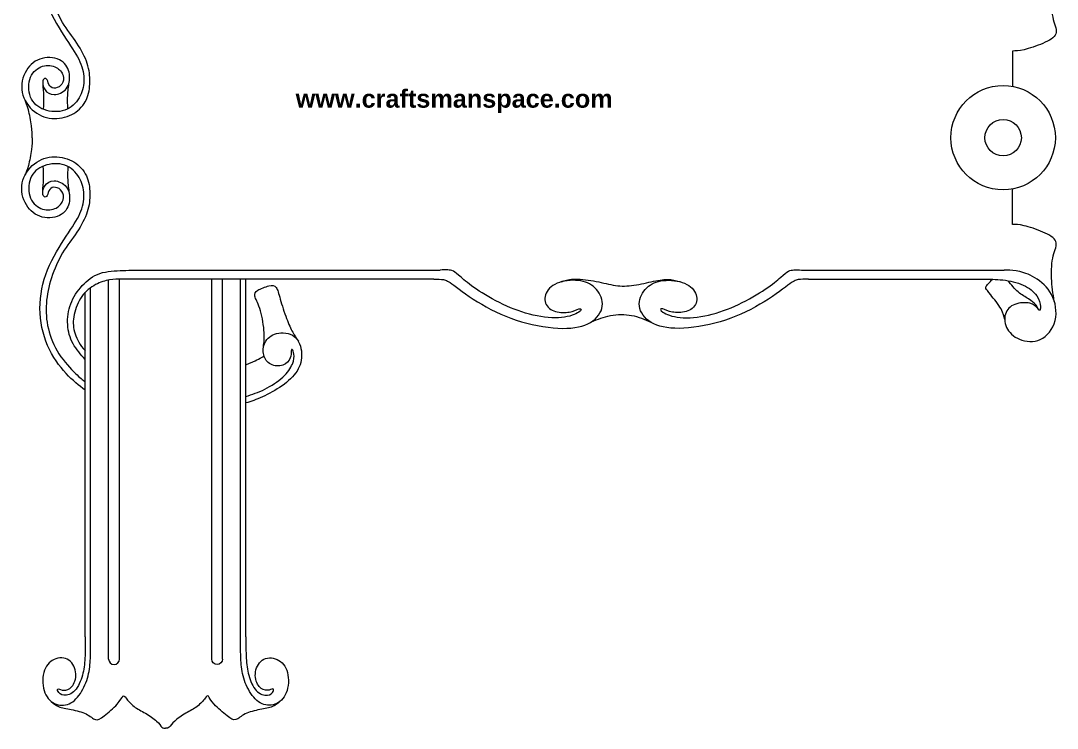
# Model space of a CAD drawing. Header units: millimetres. Extents: x 127 to 302, y -114 to 138.
# Drawn here: x 127.2 to 299.3, y -113.9 to 3.8 of the extents above; entities that cross this region are included whole.
import ezdxf

# ---------------------------------------------------------------- set-up
doc = ezdxf.new("R2010")
doc.units = ezdxf.units.MM
doc.header["$MEASUREMENT"] = 0
doc.layers.add('Layer 1', color=7, linetype='Continuous')

msp = doc.modelspace()

# ---------------------------------------------------------------- linework, layer by layer
at = {"layer": 'Layer 1', "lineweight": 20}
for major_axis in [(0, 8.6713), (0, 3.0262)]:
    msp.add_ellipse((290.3361, -15.6917), major_axis=major_axis, ratio=1, dxfattribs=at)
for points, knots in [([(137.9132, 26.2822), (136.8633, 25.4868), (135.8134, 24.6915), (134.7114, 23.4984), (134.7114, 23.4984), (133.6093, 22.3054), (132.4551, 20.7147), (131.6501, 18.8476), (131.6501, 18.8476), (130.845, 16.9804), (130.3891, 14.8367), (130.3794, 12.6786), (130.3794, 12.6786), (130.3697, 10.5205), (130.8062, 8.3477), (131.6501, 6.2721), (131.6501, 6.2721), (132.4939, 4.1965), (133.7451, 2.2177), (134.7539, 0.6756), (134.7539, 0.6756), (135.7626, -0.8666), (136.5289, -1.9725), (137.015, -3.0684), (137.015, -3.0684), (137.5011, -4.1644), (137.7072, -5.2509), (137.683, -6.2595), (137.683, -6.2595), (137.6587, -7.2682), (137.4041, -8.1995), (136.8743, -9.0724), (136.8743, -9.0724), (136.3446, -9.9453), (135.5395, -10.7602), (134.492, -11.1287), (134.492, -11.1287), (133.4445, -11.4974), (132.1544, -11.4196), (131.1021, -11.0317), (131.1021, -11.0317), (130.0497, -10.6437), (129.2349, -9.9454), (128.8323, -8.9318), (128.8323, -8.9318), (128.4298, -7.9183), (128.4395, -6.5893), (128.8372, -5.6243), (128.8372, -5.6243), (129.2349, -4.6592), (130.0205, -4.0577), (130.8256, -3.8152), (130.8256, -3.8152), (131.6306, -3.5727), (132.4552, -3.6892), (133.0613, -4.0044), (133.0613, -4.0044), (133.6675, -4.3196), (134.0556, -4.8337), (134.2108, -5.3526), (134.2108, -5.3526), (134.366, -5.8715), (134.2882, -6.3954), (134.0361, -6.7736), (134.0361, -6.7736), (133.784, -7.1518), (133.3571, -7.3848), (132.9644, -7.4381), (132.9644, -7.4381), (132.5716, -7.4915), (132.2126, -7.3652), (131.9944, -7.0791), (131.9944, -7.0791), (131.7762, -6.793), (131.6985, -6.3468), (131.5773, -6.0946), (131.5773, -6.0946), (131.4561, -5.8424), (131.2911, -5.7843), (131.1409, -5.8618), (131.1409, -5.8618), (130.9905, -5.9394), (130.8546, -6.1529), (130.8353, -6.502), (130.8353, -6.502), (130.8159, -6.8512), (130.9129, -7.3363), (131.2233, -7.7533), (131.2233, -7.7533), (131.5336, -8.1703), (132.0575, -8.5195), (132.7364, -8.5195), (132.7364, -8.5195), (133.4153, -8.5195), (134.2496, -8.1703), (134.7442, -7.5448), (134.7442, -7.5448), (135.2389, -6.9191), (135.394, -6.0171), (135.2728, -5.1442), (135.2728, -5.1442), (135.1515, -4.2712), (134.7539, -3.4273), (133.9295, -2.9181), (133.9295, -2.9181), (133.105, -2.409), (131.8538, -2.2342), (130.7627, -2.5057), (130.7627, -2.5057), (129.6715, -2.7774), (128.7402, -3.4953), (128.1195, -4.5282), (128.1195, -4.5282), (127.4988, -5.5612), (127.1883, -6.9095), (127.4356, -8.1655), (127.4356, -8.1655), (127.683, -9.4216), (128.488, -10.5856), (129.4676, -11.3518), (129.4676, -11.3518), (130.4473, -12.118), (131.6016, -12.4866), (132.7606, -12.5108), (132.7606, -12.5108), (133.9197, -12.5351), (135.0837, -12.215), (136.0196, -11.6524), (136.0196, -11.6524), (136.9556, -11.0899), (137.6638, -10.2848), (138.0875, -9.3682), (138.0875, -9.3682), (138.5114, -8.4517), (138.6509, -7.4234), (138.6703, -6.4244), (138.6703, -6.4244), (138.6897, -5.4254), (138.5889, -4.4554), (138.233, -3.374), (138.233, -3.374), (137.8771, -2.2925), (137.266, -1.0995), (136.5192, 0.0256), (136.5192, 0.0256), (135.7724, 1.1508), (134.8896, 2.2081), (134.138, 3.4593), (134.138, 3.4593), (133.3863, 4.7105), (132.7655, 6.1558), (132.3048, 7.5863), (132.3048, 7.5863), (131.8441, 9.017), (131.5434, 10.4333), (131.4416, 11.8397), (131.4416, 11.8397), (131.3396, 13.2461), (131.4367, 14.6428), (131.7761, 16.0589), (131.7761, 16.0589), (132.1156, 17.475), (132.6976, 18.9106), (133.5415, 20.2248), (133.5415, 20.2248), (134.3853, 21.5391), (135.491, 22.7321), (136.2633, 23.4886), (136.2633, 23.4886), (137.0356, 24.2452), (137.4744, 24.5654), (137.9132, 24.8855)], [0, 0, 0, 0, 0.02272727, 0.02272727, 0.02272727, 0.02272727, 0.04545455, 0.04545455, 0.04545455, 0.04545455, 0.06818182, 0.06818182, 0.06818182, 0.06818182, 0.09090909, 0.09090909, 0.09090909, 0.09090909, 0.11363636, 0.11363636, 0.11363636, 0.11363636, 0.13636364, 0.13636364, 0.13636364, 0.13636364, 0.15909091, 0.15909091, 0.15909091, 0.15909091, 0.18181818, 0.18181818, 0.18181818, 0.18181818, 0.20454545, 0.20454545, 0.20454545, 0.20454545, 0.22727273, 0.22727273, 0.22727273, 0.22727273, 0.25, 0.25, 0.25, 0.25, 0.27272727, 0.27272727, 0.27272727, 0.27272727, 0.29545455, 0.29545455, 0.29545455, 0.29545455, 0.31818182, 0.31818182, 0.31818182, 0.31818182, 0.34090909, 0.34090909, 0.34090909, 0.34090909, 0.36363636, 0.36363636, 0.36363636, 0.36363636, 0.38636364, 0.38636364, 0.38636364, 0.38636364, 0.40909091, 0.40909091, 0.40909091, 0.40909091, 0.43181818, 0.43181818, 0.43181818, 0.43181818, 0.45454545, 0.45454545, 0.45454545, 0.45454545, 0.47727273, 0.47727273, 0.47727273, 0.47727273, 0.5, 0.5, 0.5, 0.5, 0.52272727, 0.52272727, 0.52272727, 0.52272727, 0.54545455, 0.54545455, 0.54545455, 0.54545455, 0.56818182, 0.56818182, 0.56818182, 0.56818182, 0.59090909, 0.59090909, 0.59090909, 0.59090909, 0.61363636, 0.61363636, 0.61363636, 0.61363636, 0.63636364, 0.63636364, 0.63636364, 0.63636364, 0.65909091, 0.65909091, 0.65909091, 0.65909091, 0.68181818, 0.68181818, 0.68181818, 0.68181818, 0.70454545, 0.70454545, 0.70454545, 0.70454545, 0.72727273, 0.72727273, 0.72727273, 0.72727273, 0.75, 0.75, 0.75, 0.75, 0.77272727, 0.77272727, 0.77272727, 0.77272727, 0.79545455, 0.79545455, 0.79545455, 0.79545455, 0.81818182, 0.81818182, 0.81818182, 0.81818182, 0.84090909, 0.84090909, 0.84090909, 0.84090909, 0.86363636, 0.86363636, 0.86363636, 0.86363636, 0.88636364, 0.88636364, 0.88636364, 0.88636364, 0.90909091, 0.90909091, 0.90909091, 0.90909091, 0.93181818, 0.93181818, 0.93181818, 0.93181818, 0.95454545, 0.95454545, 0.95454545, 0.95454545, 1, 1, 1, 1]), ([(298.8352, 11.5124), (298.6307, 10.2427), (298.4261, 8.9731), (298.3724, 7.6593), (298.3724, 7.6593), (298.3186, 6.3455), (298.4156, 4.9875), (298.6678, 3.9449), (298.6678, 3.9449), (298.92, 2.9022), (299.3274, 2.1746), (299.0947, 1.5587), (299.0947, 1.5587), (298.8619, 0.9428), (297.9888, 0.4385), (296.9414, -0.0125), (296.9414, -0.0125), (295.8938, -0.4636), (294.6716, -0.8612), (293.8036, -1.0649), (293.8036, -1.0649), (292.9355, -1.2686), (292.4214, -1.2784), (291.9074, -1.2881)], [0, 0, 0, 0, 0.14285714, 0.14285714, 0.14285714, 0.14285714, 0.28571429, 0.28571429, 0.28571429, 0.28571429, 0.42857143, 0.42857143, 0.42857143, 0.42857143, 0.57142857, 0.57142857, 0.57142857, 0.57142857, 0.71428571, 0.71428571, 0.71428571, 0.71428571, 1, 1, 1, 1]), ([(130.8386, -6.7282), (130.9005, -7.4125), (130.9626, -8.0968), (130.9788, -8.8032), (130.9788, -8.8032), (130.9949, -9.5096), (130.9654, -10.2384), (130.9358, -10.967)], [0, 0, 0, 0, 0.33333333, 0.33333333, 0.33333333, 0.33333333, 1, 1, 1, 1]), ([(135.0085, -10.9022), (134.9802, -10.0643), (134.9519, -9.2261), (134.9977, -8.4379), (134.9977, -8.4379), (135.0435, -7.6497), (135.1634, -6.911), (135.2833, -6.1725)], [0, 0, 0, 0, 0.33333333, 0.33333333, 0.33333333, 0.33333333, 1, 1, 1, 1]), ([(129.1045, -15.6917), (129.1045, -15.1242), (129.1045, -14.5567), (128.993, -13.725), (128.993, -13.725), (128.8815, -12.8932), (128.6584, -11.7971), (128.4588, -11.0458), (128.4588, -11.0458), (128.2591, -10.2946), (128.0828, -9.888), (127.9067, -9.4815)], [0, 0, 0, 0, 0.25, 0.25, 0.25, 0.25, 0.5, 0.5, 0.5, 0.5, 1, 1, 1, 1]), ([(129.1045, -15.6915), (129.1045, -16.259), (129.1045, -16.8264), (128.993, -17.6582), (128.993, -17.6582), (128.8815, -18.49), (128.6584, -19.5861), (128.4588, -20.3374), (128.4588, -20.3374), (128.2591, -21.0886), (128.0828, -21.4952), (127.9067, -21.9017)], [0, 0, 0, 0, 0.25, 0.25, 0.25, 0.25, 0.5, 0.5, 0.5, 0.5, 1, 1, 1, 1]), ([(137.9132, -57.6654), (136.8633, -56.87), (135.8134, -56.0747), (134.7114, -54.8816), (134.7114, -54.8816), (133.6093, -53.6886), (132.4551, -52.0979), (131.6501, -50.2308), (131.6501, -50.2308), (130.845, -48.3636), (130.3891, -46.2199), (130.3794, -44.0618), (130.3794, -44.0618), (130.3697, -41.9037), (130.8062, -39.7309), (131.6501, -37.6553), (131.6501, -37.6553), (132.4939, -35.5797), (133.7451, -33.6009), (134.7539, -32.0588), (134.7539, -32.0588), (135.7626, -30.5166), (136.5289, -29.4107), (137.015, -28.3148), (137.015, -28.3148), (137.5011, -27.2188), (137.7072, -26.1323), (137.683, -25.1237), (137.683, -25.1237), (137.6587, -24.115), (137.4041, -23.1837), (136.8743, -22.3108), (136.8743, -22.3108), (136.3446, -21.4379), (135.5395, -20.623), (134.492, -20.2544), (134.492, -20.2544), (133.4445, -19.8858), (132.1544, -19.9636), (131.1021, -20.3514), (131.1021, -20.3514), (130.0497, -20.7394), (129.2349, -21.4378), (128.8323, -22.4514), (128.8323, -22.4514), (128.4298, -23.4649), (128.4395, -24.7939), (128.8372, -25.7589), (128.8372, -25.7589), (129.2349, -26.724), (130.0205, -27.3254), (130.8256, -27.5679), (130.8256, -27.5679), (131.6306, -27.8104), (132.4552, -27.694), (133.0613, -27.3788), (133.0613, -27.3788), (133.6675, -27.0636), (134.0556, -26.5494), (134.2108, -26.0306), (134.2108, -26.0306), (134.366, -25.5117), (134.2882, -24.9878), (134.0361, -24.6096), (134.0361, -24.6096), (133.784, -24.2313), (133.3571, -23.9984), (132.9644, -23.9451), (132.9644, -23.9451), (132.5716, -23.8917), (132.2126, -24.018), (131.9944, -24.304), (131.9944, -24.304), (131.7762, -24.5902), (131.6985, -25.0364), (131.5773, -25.2886), (131.5773, -25.2886), (131.4561, -25.5407), (131.2911, -25.5989), (131.1409, -25.5214), (131.1409, -25.5214), (130.9905, -25.4437), (130.8546, -25.2303), (130.8353, -24.8812), (130.8353, -24.8812), (130.8159, -24.532), (130.9129, -24.0469), (131.2233, -23.6299), (131.2233, -23.6299), (131.5336, -23.2128), (132.0575, -22.8637), (132.7364, -22.8637), (132.7364, -22.8637), (133.4153, -22.8637), (134.2496, -23.2128), (134.7442, -23.8384), (134.7442, -23.8384), (135.2389, -24.4641), (135.394, -25.3661), (135.2728, -26.239), (135.2728, -26.239), (135.1515, -27.112), (134.7539, -27.9558), (133.9295, -28.465), (133.9295, -28.465), (133.105, -28.9742), (131.8538, -29.149), (130.7627, -28.8774), (130.7627, -28.8774), (129.6715, -28.6058), (128.7402, -27.8879), (128.1195, -26.855), (128.1195, -26.855), (127.4988, -25.8219), (127.1883, -24.4737), (127.4356, -23.2177), (127.4356, -23.2177), (127.683, -21.9616), (128.488, -20.7976), (129.4676, -20.0314), (129.4676, -20.0314), (130.4473, -19.2652), (131.6016, -18.8966), (132.7606, -18.8724), (132.7606, -18.8724), (133.9197, -18.8481), (135.0837, -19.1682), (136.0196, -19.7307), (136.0196, -19.7307), (136.9556, -20.2933), (137.6638, -21.0984), (138.0875, -22.015), (138.0875, -22.015), (138.5114, -22.9315), (138.6509, -23.9598), (138.6703, -24.9587), (138.6703, -24.9587), (138.6897, -25.9578), (138.5889, -26.9278), (138.233, -28.0092), (138.233, -28.0092), (137.8771, -29.0907), (137.266, -30.2837), (136.5192, -31.4088), (136.5192, -31.4088), (135.7724, -32.534), (134.8896, -33.5913), (134.138, -34.8425), (134.138, -34.8425), (133.3863, -36.0937), (132.7655, -37.5389), (132.3048, -38.9695), (132.3048, -38.9695), (131.8441, -40.4002), (131.5434, -41.8165), (131.4416, -43.2229), (131.4416, -43.2229), (131.3396, -44.6293), (131.4367, -46.026), (131.7761, -47.4421), (131.7761, -47.4421), (132.1156, -48.8582), (132.6976, -50.2938), (133.5415, -51.608), (133.5415, -51.608), (134.3853, -52.9223), (135.491, -54.1153), (136.2633, -54.8718), (136.2633, -54.8718), (137.0356, -55.6284), (137.4744, -55.9486), (137.9132, -56.2687)], [0, 0, 0, 0, 0.02272727, 0.02272727, 0.02272727, 0.02272727, 0.04545455, 0.04545455, 0.04545455, 0.04545455, 0.06818182, 0.06818182, 0.06818182, 0.06818182, 0.09090909, 0.09090909, 0.09090909, 0.09090909, 0.11363636, 0.11363636, 0.11363636, 0.11363636, 0.13636364, 0.13636364, 0.13636364, 0.13636364, 0.15909091, 0.15909091, 0.15909091, 0.15909091, 0.18181818, 0.18181818, 0.18181818, 0.18181818, 0.20454545, 0.20454545, 0.20454545, 0.20454545, 0.22727273, 0.22727273, 0.22727273, 0.22727273, 0.25, 0.25, 0.25, 0.25, 0.27272727, 0.27272727, 0.27272727, 0.27272727, 0.29545455, 0.29545455, 0.29545455, 0.29545455, 0.31818182, 0.31818182, 0.31818182, 0.31818182, 0.34090909, 0.34090909, 0.34090909, 0.34090909, 0.36363636, 0.36363636, 0.36363636, 0.36363636, 0.38636364, 0.38636364, 0.38636364, 0.38636364, 0.40909091, 0.40909091, 0.40909091, 0.40909091, 0.43181818, 0.43181818, 0.43181818, 0.43181818, 0.45454545, 0.45454545, 0.45454545, 0.45454545, 0.47727273, 0.47727273, 0.47727273, 0.47727273, 0.5, 0.5, 0.5, 0.5, 0.52272727, 0.52272727, 0.52272727, 0.52272727, 0.54545455, 0.54545455, 0.54545455, 0.54545455, 0.56818182, 0.56818182, 0.56818182, 0.56818182, 0.59090909, 0.59090909, 0.59090909, 0.59090909, 0.61363636, 0.61363636, 0.61363636, 0.61363636, 0.63636364, 0.63636364, 0.63636364, 0.63636364, 0.65909091, 0.65909091, 0.65909091, 0.65909091, 0.68181818, 0.68181818, 0.68181818, 0.68181818, 0.70454545, 0.70454545, 0.70454545, 0.70454545, 0.72727273, 0.72727273, 0.72727273, 0.72727273, 0.75, 0.75, 0.75, 0.75, 0.77272727, 0.77272727, 0.77272727, 0.77272727, 0.79545455, 0.79545455, 0.79545455, 0.79545455, 0.81818182, 0.81818182, 0.81818182, 0.81818182, 0.84090909, 0.84090909, 0.84090909, 0.84090909, 0.86363636, 0.86363636, 0.86363636, 0.86363636, 0.88636364, 0.88636364, 0.88636364, 0.88636364, 0.90909091, 0.90909091, 0.90909091, 0.90909091, 0.93181818, 0.93181818, 0.93181818, 0.93181818, 0.95454545, 0.95454545, 0.95454545, 0.95454545, 1, 1, 1, 1]), ([(130.8386, -24.655), (130.9005, -23.9707), (130.9626, -23.2864), (130.9788, -22.58), (130.9788, -22.58), (130.9949, -21.8735), (130.9654, -21.1448), (130.9358, -20.4162)], [0, 0, 0, 0, 0.33333333, 0.33333333, 0.33333333, 0.33333333, 1, 1, 1, 1]), ([(135.0085, -20.481), (134.9802, -21.3189), (134.9519, -22.1571), (134.9977, -22.9453), (134.9977, -22.9453), (135.0435, -23.7335), (135.1634, -24.4722), (135.2833, -25.2107)], [0, 0, 0, 0, 0.33333333, 0.33333333, 0.33333333, 0.33333333, 1, 1, 1, 1]), ([(298.8352, -42.8956), (298.6307, -41.6259), (298.4261, -40.3562), (298.3724, -39.0424), (298.3724, -39.0424), (298.3186, -37.7287), (298.4156, -36.3707), (298.6678, -35.3281), (298.6678, -35.3281), (298.92, -34.2854), (299.3274, -33.5578), (299.0947, -32.9419), (299.0947, -32.9419), (298.8619, -32.326), (297.9888, -31.8217), (296.9414, -31.3706), (296.9414, -31.3706), (295.8938, -30.9196), (294.6716, -30.5219), (293.8036, -30.3183), (293.8036, -30.3183), (292.9355, -30.1146), (292.4214, -30.1048), (291.9074, -30.0951)], [0, 0, 0, 0, 0.14285714, 0.14285714, 0.14285714, 0.14285714, 0.28571429, 0.28571429, 0.28571429, 0.28571429, 0.42857143, 0.42857143, 0.42857143, 0.42857143, 0.57142857, 0.57142857, 0.57142857, 0.57142857, 0.71428571, 0.71428571, 0.71428571, 0.71428571, 1, 1, 1, 1]), ([(137.9132, -52.5578), (137.1597, -51.7237), (136.4063, -50.8894), (135.8793, -49.9342), (135.8793, -49.9342), (135.3521, -48.9788), (135.0515, -47.902), (134.9836, -46.7624), (134.9836, -46.7624), (134.9156, -45.6227), (135.0806, -44.4199), (135.4999, -43.3069), (135.4999, -43.3069), (135.9194, -42.1938), (136.5936, -41.1705), (137.4057, -40.2878), (137.4057, -40.2878), (138.218, -39.4052), (139.1686, -38.6631), (140.3402, -38.2623), (140.3402, -38.2623), (141.5119, -37.8613), (142.9046, -37.8013), (144.1922, -37.7625), (144.1922, -37.7625), (145.4799, -37.7237), (146.6626, -37.7058), (147.845, -37.688)], [0, 0, 0, 0, 0.125, 0.125, 0.125, 0.125, 0.25, 0.25, 0.25, 0.25, 0.375, 0.375, 0.375, 0.375, 0.5, 0.5, 0.5, 0.5, 0.625, 0.625, 0.625, 0.625, 0.75, 0.75, 0.75, 0.75, 1, 1, 1, 1]), ([(195.7985, -39.2164), (196.3806, -39.2164), (196.9629, -39.2164), (197.4043, -39.289), (197.4043, -39.289), (197.8457, -39.3617), (198.1464, -39.507), (199.1308, -40.2246), (199.1308, -40.2246), (200.1153, -40.9423), (201.7838, -42.2323), (203.7527, -43.3914), (203.7527, -43.3914), (205.7217, -44.5504), (207.9915, -45.5787), (210.3532, -46.2818), (210.3532, -46.2818), (212.715, -46.985), (215.1691, -47.3634), (217.1622, -47.3828), (217.1622, -47.3828), (219.1554, -47.4022), (220.6881, -47.0627), (221.8083, -46.3934), (221.8083, -46.3934), (222.9285, -45.7241), (223.6367, -44.7251), (223.7675, -43.7067), (223.7675, -43.7067), (223.8985, -42.6882), (223.4523, -41.6503), (222.8025, -40.9035), (222.8025, -40.9035), (222.1526, -40.1566), (221.299, -39.7008), (220.1933, -39.5068), (220.1933, -39.5068), (219.0875, -39.3128), (217.7297, -39.3807), (216.6579, -39.7444), (216.6579, -39.7444), (215.5861, -40.1081), (214.8004, -40.7678), (214.4512, -41.5097), (214.4512, -41.5097), (214.1019, -42.2517), (214.1894, -43.0763), (214.6161, -43.663), (214.6161, -43.663), (215.0428, -44.2499), (215.8092, -44.5991), (216.59, -44.7203), (216.59, -44.7203), (217.3708, -44.8416), (218.1662, -44.7348), (218.7869, -44.5554), (218.7869, -44.5554), (219.4076, -44.3759), (219.8539, -44.1237), (220.0914, -44.1189), (220.0914, -44.1189), (220.329, -44.1141), (220.3582, -44.3566), (219.8635, -44.6911), (219.8635, -44.6911), (219.3689, -45.0258), (218.3504, -45.4526), (217.0023, -45.5883), (217.0023, -45.5883), (215.6541, -45.7241), (213.9759, -45.5689), (212.298, -45.1811), (212.298, -45.1811), (210.6201, -44.7931), (208.9419, -44.1722), (207.3028, -43.3963), (207.3028, -43.3963), (205.6636, -42.6203), (204.0631, -41.6892), (202.8702, -40.8841), (202.8702, -40.8841), (201.6771, -40.0791), (200.8913, -39.4), (200.3094, -38.9006), (200.3094, -38.9006), (199.7276, -38.4011), (199.3491, -38.0809), (199.0339, -37.9015), (199.0339, -37.9015), (198.7187, -37.7222), (198.4666, -37.6832), (198.1089, -37.6711), (198.1089, -37.6711), (197.7512, -37.6589), (197.2879, -37.6736), (196.8247, -37.688)], [0, 0, 0, 0, 0.04, 0.04, 0.04, 0.04, 0.08, 0.08, 0.08, 0.08, 0.12, 0.12, 0.12, 0.12, 0.16, 0.16, 0.16, 0.16, 0.2, 0.2, 0.2, 0.2, 0.24, 0.24, 0.24, 0.24, 0.28, 0.28, 0.28, 0.28, 0.32, 0.32, 0.32, 0.32, 0.36, 0.36, 0.36, 0.36, 0.4, 0.4, 0.4, 0.4, 0.44, 0.44, 0.44, 0.44, 0.48, 0.48, 0.48, 0.48, 0.52, 0.52, 0.52, 0.52, 0.56, 0.56, 0.56, 0.56, 0.6, 0.6, 0.6, 0.6, 0.64, 0.64, 0.64, 0.64, 0.68, 0.68, 0.68, 0.68, 0.72, 0.72, 0.72, 0.72, 0.76, 0.76, 0.76, 0.76, 0.8, 0.8, 0.8, 0.8, 0.84, 0.84, 0.84, 0.84, 0.88, 0.88, 0.88, 0.88, 0.92, 0.92, 0.92, 0.92, 1, 1, 1, 1]), ([(257.9892, -39.2164), (257.3786, -39.2164), (256.7678, -39.2164), (256.3122, -39.289), (256.3122, -39.289), (255.8565, -39.3617), (255.5559, -39.507), (254.5714, -40.2246), (254.5714, -40.2246), (253.5869, -40.9423), (251.9185, -42.2323), (249.9495, -43.3914), (249.9495, -43.3914), (247.9806, -44.5504), (245.7108, -45.5787), (243.349, -46.2818), (243.349, -46.2818), (240.9872, -46.985), (238.5332, -47.3634), (236.5401, -47.3828), (236.5401, -47.3828), (234.5469, -47.4022), (233.0142, -47.0627), (231.894, -46.3934), (231.894, -46.3934), (230.7738, -45.7241), (230.0656, -44.7251), (229.9347, -43.7067), (229.9347, -43.7067), (229.8038, -42.6882), (230.2499, -41.6503), (230.8998, -40.9035), (230.8998, -40.9035), (231.5496, -40.1566), (232.4033, -39.7008), (233.509, -39.5068), (233.509, -39.5068), (234.6147, -39.3128), (235.9726, -39.3807), (237.0443, -39.7444), (237.0443, -39.7444), (238.1162, -40.1081), (238.9019, -40.7678), (239.251, -41.5097), (239.251, -41.5097), (239.6003, -42.2517), (239.5129, -43.0763), (239.0862, -43.663), (239.0862, -43.663), (238.6595, -44.2499), (237.893, -44.5991), (237.1123, -44.7203), (237.1123, -44.7203), (236.3315, -44.8416), (235.5361, -44.7348), (234.9154, -44.5554), (234.9154, -44.5554), (234.2947, -44.3759), (233.8484, -44.1237), (233.6108, -44.1189), (233.6108, -44.1189), (233.3733, -44.1141), (233.344, -44.3566), (233.8387, -44.6911), (233.8387, -44.6911), (234.3334, -45.0258), (235.3519, -45.4526), (236.7, -45.5883), (236.7, -45.5883), (238.0482, -45.7241), (239.7264, -45.5689), (241.4043, -45.1811), (241.4043, -45.1811), (243.0822, -44.7931), (244.7604, -44.1722), (246.3995, -43.3963), (246.3995, -43.3963), (248.0387, -42.6203), (249.6392, -41.6892), (250.8321, -40.8841), (250.8321, -40.8841), (252.0251, -40.0791), (252.8109, -39.4), (253.3928, -38.9006), (253.3928, -38.9006), (253.9747, -38.4011), (254.3531, -38.0809), (254.6683, -37.9015), (254.6683, -37.9015), (254.9835, -37.7222), (255.2357, -37.6832), (255.5931, -37.6711), (255.5931, -37.6711), (255.9507, -37.6589), (256.4136, -37.6736), (256.8764, -37.688)], [0, 0, 0, 0, 0.04, 0.04, 0.04, 0.04, 0.08, 0.08, 0.08, 0.08, 0.12, 0.12, 0.12, 0.12, 0.16, 0.16, 0.16, 0.16, 0.2, 0.2, 0.2, 0.2, 0.24, 0.24, 0.24, 0.24, 0.28, 0.28, 0.28, 0.28, 0.32, 0.32, 0.32, 0.32, 0.36, 0.36, 0.36, 0.36, 0.4, 0.4, 0.4, 0.4, 0.44, 0.44, 0.44, 0.44, 0.48, 0.48, 0.48, 0.48, 0.52, 0.52, 0.52, 0.52, 0.56, 0.56, 0.56, 0.56, 0.6, 0.6, 0.6, 0.6, 0.64, 0.64, 0.64, 0.64, 0.68, 0.68, 0.68, 0.68, 0.72, 0.72, 0.72, 0.72, 0.76, 0.76, 0.76, 0.76, 0.8, 0.8, 0.8, 0.8, 0.84, 0.84, 0.84, 0.84, 0.88, 0.88, 0.88, 0.88, 0.92, 0.92, 0.92, 0.92, 1, 1, 1, 1]), ([(286.9711, -39.2164), (288.0521, -39.2164), (289.1331, -39.2164), (290.2845, -39.345), (290.2845, -39.345), (291.4361, -39.4737), (292.6584, -39.7311), (293.6622, -40.1895), (293.6622, -40.1895), (294.666, -40.6479), (295.4518, -41.3075), (295.9124, -41.9719), (295.9124, -41.9719), (296.3731, -42.6363), (296.509, -43.3056), (296.5381, -43.7372), (296.5381, -43.7372), (296.5672, -44.1688), (296.4895, -44.3628), (296.4023, -44.3822), (296.4023, -44.3822), (296.315, -44.4016), (296.2179, -44.2465), (295.9997, -43.9895), (295.9997, -43.9895), (295.7815, -43.7324), (295.442, -43.3735), (294.768, -43.2134), (294.768, -43.2134), (294.0938, -43.0533), (293.085, -43.0923), (292.2994, -43.3928), (292.2994, -43.3928), (291.5138, -43.6935), (290.9512, -44.2561), (290.7184, -45.0127), (290.7184, -45.0127), (290.4856, -45.7692), (290.5827, -46.7198), (291.0579, -47.5248), (291.0579, -47.5248), (291.5331, -48.3298), (292.3868, -48.9895), (293.4633, -49.3337), (293.4633, -49.3337), (294.54, -49.678), (295.8397, -49.7073), (296.9163, -49.0381), (296.9163, -49.0381), (297.993, -48.3688), (298.8465, -47.0011), (299.0647, -45.5365), (299.0647, -45.5365), (299.283, -44.0719), (298.8659, -42.5103), (298.1093, -41.3173), (298.1093, -41.3173), (297.3528, -40.1243), (296.2568, -39.2997), (295.2335, -38.7566), (295.2335, -38.7566), (294.2102, -38.2134), (293.2596, -37.9515), (292.4864, -37.8203), (292.4864, -37.8203), (291.713, -37.6891), (291.117, -37.6885), (290.5209, -37.688)], [0, 0, 0, 0, 0.05555556, 0.05555556, 0.05555556, 0.05555556, 0.11111111, 0.11111111, 0.11111111, 0.11111111, 0.16666667, 0.16666667, 0.16666667, 0.16666667, 0.22222222, 0.22222222, 0.22222222, 0.22222222, 0.27777778, 0.27777778, 0.27777778, 0.27777778, 0.33333333, 0.33333333, 0.33333333, 0.33333333, 0.38888889, 0.38888889, 0.38888889, 0.38888889, 0.44444444, 0.44444444, 0.44444444, 0.44444444, 0.5, 0.5, 0.5, 0.5, 0.55555556, 0.55555556, 0.55555556, 0.55555556, 0.61111111, 0.61111111, 0.61111111, 0.61111111, 0.66666667, 0.66666667, 0.66666667, 0.66666667, 0.72222222, 0.72222222, 0.72222222, 0.72222222, 0.77777778, 0.77777778, 0.77777778, 0.77777778, 0.83333333, 0.83333333, 0.83333333, 0.83333333, 0.88888889, 0.88888889, 0.88888889, 0.88888889, 1, 1, 1, 1]), ([(143.9453, -39.2164), (143.3053, -39.2164), (142.6652, -39.2164), (141.9451, -39.3328), (141.9451, -39.3328), (141.2249, -39.4491), (140.4247, -39.6819), (139.61, -40.1207), (139.61, -40.1207), (138.7953, -40.5596), (137.9659, -41.2046), (137.3355, -42.0872), (137.3355, -42.0872), (136.7051, -42.9698), (136.2733, -44.0903), (136.0624, -45.099), (136.0624, -45.099), (135.8514, -46.1077), (135.8611, -47.0049), (136.1059, -47.9384), (136.1059, -47.9384), (136.3508, -48.872), (136.8311, -49.8421), (137.5609, -50.7174), (137.5609, -50.7174), (137.6716, -50.8502), (137.7881, -50.9808), (137.9132, -51.1095)], [0, 0, 0, 0, 0.125, 0.125, 0.125, 0.125, 0.25, 0.25, 0.25, 0.25, 0.375, 0.375, 0.375, 0.375, 0.5, 0.5, 0.5, 0.5, 0.625, 0.625, 0.625, 0.625, 0.75, 0.75, 0.75, 0.75, 1, 1, 1, 1]), ([(216.9385, -39.6577), (217.4979, -39.4528), (218.0575, -39.2478), (218.9701, -39.206), (218.9701, -39.206), (219.8827, -39.1641), (221.1486, -39.2854), (222.3174, -39.4987), (222.3174, -39.4987), (223.4861, -39.7121), (224.5579, -40.0176), (225.5739, -40.1897), (225.5739, -40.1897), (226.5899, -40.362), (227.5502, -40.4008), (228.6171, -40.2772), (228.6171, -40.2772), (229.684, -40.1535), (230.8578, -39.8673), (231.8979, -39.6418), (231.8979, -39.6418), (232.9382, -39.4164), (233.8451, -39.2514), (234.6017, -39.2557), (234.6017, -39.2557), (235.3585, -39.2601), (235.9651, -39.4336), (236.5717, -39.6072)], [0, 0, 0, 0, 0.125, 0.125, 0.125, 0.125, 0.25, 0.25, 0.25, 0.25, 0.375, 0.375, 0.375, 0.375, 0.5, 0.5, 0.5, 0.5, 0.625, 0.625, 0.625, 0.625, 0.75, 0.75, 0.75, 0.75, 1, 1, 1, 1]), ([(290.5976, -45.9025), (290.511, -45.3983), (290.4243, -44.8938), (289.9931, -44.1543), (289.9931, -44.1543), (289.5618, -43.4148), (288.7857, -42.4399), (288.2887, -41.8192), (288.2887, -41.8192), (287.7916, -41.1984), (287.5733, -40.9316), (287.4884, -40.7474), (287.4884, -40.7474), (287.4035, -40.5631), (287.4521, -40.4613), (287.6096, -40.2624), (287.6096, -40.2624), (287.7672, -40.0636), (288.0341, -39.7677), (288.2121, -39.5798), (288.2121, -39.5798), (288.3903, -39.3918), (288.4799, -39.3117), (288.5694, -39.2316)], [0, 0, 0, 0, 0.14285714, 0.14285714, 0.14285714, 0.14285714, 0.28571429, 0.28571429, 0.28571429, 0.28571429, 0.42857143, 0.42857143, 0.42857143, 0.42857143, 0.57142857, 0.57142857, 0.57142857, 0.57142857, 0.71428571, 0.71428571, 0.71428571, 0.71428571, 1, 1, 1, 1]), ([(296.129, -44.1455), (296.0556, -43.9141), (295.9822, -43.6827), (295.7323, -43.407), (295.7323, -43.407), (295.4822, -43.1313), (295.0552, -42.8112), (294.5436, -42.4887), (294.5436, -42.4887), (294.032, -42.1662), (293.4355, -41.8413), (292.8505, -41.3361), (292.8505, -41.3361), (292.2655, -40.831), (291.6917, -40.1456), (291.1182, -39.4602)], [0, 0, 0, 0, 0.2, 0.2, 0.2, 0.2, 0.4, 0.4, 0.4, 0.4, 0.6, 0.6, 0.6, 0.6, 1, 1, 1, 1]), ([(167.4961, -50.5222), (167.5896, -49.6644), (167.6832, -48.8065), (167.5846, -47.6598), (167.5846, -47.6598), (167.4858, -46.5131), (167.1947, -45.0776), (166.8698, -44.0689), (166.8698, -44.0689), (166.5449, -43.0601), (166.186, -42.478), (166.0745, -42.0513), (166.0745, -42.0513), (165.9628, -41.6246), (166.0988, -41.353), (166.5643, -41.0621), (166.5643, -41.0621), (167.0298, -40.7711), (167.8252, -40.4606), (168.4071, -40.3297), (168.4071, -40.3297), (168.9891, -40.1987), (169.3577, -40.2472), (169.6147, -40.5916), (169.6147, -40.5916), (169.8718, -40.9359), (170.0173, -41.5761), (170.2888, -42.5266), (170.2888, -42.5266), (170.5604, -43.4772), (170.9581, -44.7382), (171.3266, -45.7274), (171.3266, -45.7274), (171.6953, -46.7168), (172.0348, -47.4346), (172.3571, -48.0214), (172.3571, -48.0214), (172.6796, -48.6083), (172.9849, -49.0644), (173.2902, -49.5203)], [0, 0, 0, 0, 0.09090909, 0.09090909, 0.09090909, 0.09090909, 0.18181818, 0.18181818, 0.18181818, 0.18181818, 0.27272727, 0.27272727, 0.27272727, 0.27272727, 0.36363636, 0.36363636, 0.36363636, 0.36363636, 0.45454545, 0.45454545, 0.45454545, 0.45454545, 0.54545455, 0.54545455, 0.54545455, 0.54545455, 0.63636364, 0.63636364, 0.63636364, 0.63636364, 0.72727273, 0.72727273, 0.72727273, 0.72727273, 0.81818182, 0.81818182, 0.81818182, 0.81818182, 1, 1, 1, 1]), ([(221.9779, -46.2876), (222.9866, -45.8758), (223.9953, -45.4638), (225.1252, -45.2507), (225.1252, -45.2507), (226.2552, -45.0374), (227.5065, -45.0228), (228.6402, -45.2375), (228.6402, -45.2375), (229.7739, -45.4522), (230.7901, -45.896), (231.8063, -46.3399)], [0, 0, 0, 0, 0.25, 0.25, 0.25, 0.25, 0.5, 0.5, 0.5, 0.5, 1, 1, 1, 1]), ([(164.5805, -58.7135), (165.6158, -58.3741), (166.6513, -58.0345), (167.7194, -57.5011), (167.7194, -57.5011), (168.7875, -56.9677), (169.8885, -56.2401), (170.6959, -55.4957), (170.6959, -55.4957), (171.5034, -54.7513), (172.0175, -53.9898), (172.2963, -53.3206), (172.2963, -53.3206), (172.5751, -52.6514), (172.6189, -52.0741), (172.568, -51.6571), (172.568, -51.6571), (172.517, -51.24), (172.3714, -50.9829), (172.2721, -50.9054), (172.2721, -50.9054), (172.1727, -50.8277), (172.1193, -50.9296), (172.1096, -51.1866), (172.1096, -51.1866), (172.0998, -51.4436), (172.1339, -51.8559), (171.9423, -52.3118), (171.9423, -52.3118), (171.7507, -52.7676), (171.3336, -53.2673), (170.725, -53.4927), (170.725, -53.4927), (170.1163, -53.7183), (169.3161, -53.6698), (168.7148, -53.357), (168.7148, -53.357), (168.1134, -53.0442), (167.7108, -52.467), (167.5387, -51.805), (167.5387, -51.805), (167.3665, -51.143), (167.4248, -50.3962), (167.769, -49.7318), (167.769, -49.7318), (168.1133, -49.0673), (168.7439, -48.4853), (169.6702, -48.2452), (169.6702, -48.2452), (170.5964, -48.0052), (171.8187, -48.1071), (172.6142, -48.7229), (172.6142, -48.7229), (173.4096, -49.3388), (173.7785, -50.4686), (173.8361, -51.5268), (173.8361, -51.5268), (173.8939, -52.5851), (173.6404, -53.5718), (173.0729, -54.4738), (173.0729, -54.4738), (172.5054, -55.3759), (171.6238, -56.1932), (170.5842, -56.9268), (170.5842, -56.9268), (169.5445, -57.6604), (168.3466, -58.3104), (167.3196, -58.7735), (167.3196, -58.7735), (166.2926, -59.2366), (165.4366, -59.5131), (164.5805, -59.7895)], [0, 0, 0, 0, 0.05263158, 0.05263158, 0.05263158, 0.05263158, 0.10526316, 0.10526316, 0.10526316, 0.10526316, 0.15789474, 0.15789474, 0.15789474, 0.15789474, 0.21052632, 0.21052632, 0.21052632, 0.21052632, 0.26315789, 0.26315789, 0.26315789, 0.26315789, 0.31578947, 0.31578947, 0.31578947, 0.31578947, 0.36842105, 0.36842105, 0.36842105, 0.36842105, 0.42105263, 0.42105263, 0.42105263, 0.42105263, 0.47368421, 0.47368421, 0.47368421, 0.47368421, 0.52631579, 0.52631579, 0.52631579, 0.52631579, 0.57894737, 0.57894737, 0.57894737, 0.57894737, 0.63157895, 0.63157895, 0.63157895, 0.63157895, 0.68421053, 0.68421053, 0.68421053, 0.68421053, 0.73684211, 0.73684211, 0.73684211, 0.73684211, 0.78947368, 0.78947368, 0.78947368, 0.78947368, 0.84210526, 0.84210526, 0.84210526, 0.84210526, 0.89473684, 0.89473684, 0.89473684, 0.89473684, 1, 1, 1, 1]), ([(164.5805, -53.4274), (164.8611, -53.3209), (165.1151, -53.2175), (165.3448, -53.1204), (165.3448, -53.1204), (166.4921, -52.6355), (167.0406, -52.3054), (167.5888, -51.9756)], [0, 0, 0, 0, 0.33333333, 0.33333333, 0.33333333, 0.33333333, 1, 1, 1, 1]), ([(137.9132, -98.6598), (137.9132, -99.8965), (137.9132, -101.1333), (137.8561, -102.1881), (137.8561, -102.1881), (137.7989, -103.2429), (137.6844, -104.116), (137.4237, -105.0519), (137.4237, -105.0519), (137.1628, -105.9879), (136.7553, -106.987), (136.1831, -107.5932), (136.1831, -107.5932), (135.6109, -108.1994), (134.8736, -108.4128), (134.3499, -108.3595), (134.3499, -108.3595), (133.8262, -108.3061), (133.5157, -107.986), (133.3799, -107.7339), (133.3799, -107.7339), (133.2441, -107.4817), (133.283, -107.2973), (133.4576, -107.307), (133.4576, -107.307), (133.6321, -107.3168), (133.9426, -107.5205), (134.3548, -107.5447), (134.3548, -107.5447), (134.7669, -107.569), (135.2811, -107.4138), (135.6885, -106.9337), (135.6885, -106.9337), (136.0958, -106.4536), (136.3965, -105.6484), (136.3431, -104.79), (136.3431, -104.79), (136.2898, -103.9317), (135.8825, -103.0199), (135.1939, -102.5495), (135.1939, -102.5495), (134.5052, -102.0791), (133.5351, -102.0499), (132.7302, -102.4184), (132.7302, -102.4184), (131.9251, -102.787), (131.2848, -103.5535), (131.0085, -104.6009), (131.0085, -104.6009), (130.732, -105.6484), (130.8194, -106.9774), (131.2121, -107.957), (131.2121, -107.957), (131.605, -108.9365), (132.3033, -109.5671), (133.0889, -109.858), (133.0889, -109.858), (133.8746, -110.149), (134.7477, -110.1005), (135.5284, -109.6447), (135.5284, -109.6447), (136.3092, -109.1888), (136.998, -108.3255), (137.507, -107.3799), (137.507, -107.3799), (138.0162, -106.4342), (138.3462, -105.4059), (138.5304, -104.4022), (138.5304, -104.4022), (138.7146, -103.3983), (138.7535, -102.4185), (138.7725, -101.6305), (138.7725, -101.6305), (138.7917, -100.8424), (138.791, -100.2457), (138.7905, -99.6492)], [0, 0, 0, 0, 0.05, 0.05, 0.05, 0.05, 0.1, 0.1, 0.1, 0.1, 0.15, 0.15, 0.15, 0.15, 0.2, 0.2, 0.2, 0.2, 0.25, 0.25, 0.25, 0.25, 0.3, 0.3, 0.3, 0.3, 0.35, 0.35, 0.35, 0.35, 0.4, 0.4, 0.4, 0.4, 0.45, 0.45, 0.45, 0.45, 0.5, 0.5, 0.5, 0.5, 0.55, 0.55, 0.55, 0.55, 0.6, 0.6, 0.6, 0.6, 0.65, 0.65, 0.65, 0.65, 0.7, 0.7, 0.7, 0.7, 0.75, 0.75, 0.75, 0.75, 0.8, 0.8, 0.8, 0.8, 0.85, 0.85, 0.85, 0.85, 0.9, 0.9, 0.9, 0.9, 1, 1, 1, 1]), ([(164.5805, -98.6598), (164.5805, -99.8965), (164.5805, -101.1333), (164.6376, -102.1881), (164.6376, -102.1881), (164.6948, -103.2429), (164.8093, -104.116), (165.07, -105.0519), (165.07, -105.0519), (165.3309, -105.9879), (165.7384, -106.987), (166.3106, -107.5932), (166.3106, -107.5932), (166.8828, -108.1994), (167.6201, -108.4128), (168.1438, -108.3595), (168.1438, -108.3595), (168.6675, -108.3061), (168.978, -107.986), (169.1138, -107.7339), (169.1138, -107.7339), (169.2496, -107.4817), (169.2107, -107.2973), (169.0361, -107.307), (169.0361, -107.307), (168.8616, -107.3168), (168.5511, -107.5205), (168.139, -107.5447), (168.139, -107.5447), (167.7268, -107.569), (167.2126, -107.4138), (166.8053, -106.9337), (166.8053, -106.9337), (166.3979, -106.4536), (166.0972, -105.6484), (166.1506, -104.79), (166.1506, -104.79), (166.2039, -103.9317), (166.6113, -103.0199), (167.2998, -102.5495), (167.2998, -102.5495), (167.9885, -102.0791), (168.9586, -102.0499), (169.7635, -102.4184), (169.7635, -102.4184), (170.5686, -102.787), (171.2089, -103.5535), (171.4852, -104.6009), (171.4852, -104.6009), (171.7617, -105.6484), (171.6743, -106.9774), (171.2816, -107.957), (171.2816, -107.957), (170.8887, -108.9365), (170.1904, -109.5671), (169.4048, -109.858), (169.4048, -109.858), (168.6191, -110.149), (167.746, -110.1005), (166.9653, -109.6447), (166.9653, -109.6447), (166.1845, -109.1888), (165.4958, -108.3255), (164.9867, -107.3799), (164.9867, -107.3799), (164.4775, -106.4342), (164.1475, -105.4059), (163.9633, -104.4022), (163.9633, -104.4022), (163.7791, -103.3983), (163.7402, -102.4185), (163.7212, -101.6305), (163.7212, -101.6305), (163.702, -100.8424), (163.7027, -100.2457), (163.7032, -99.6492)], [0, 0, 0, 0, 0.05, 0.05, 0.05, 0.05, 0.1, 0.1, 0.1, 0.1, 0.15, 0.15, 0.15, 0.15, 0.2, 0.2, 0.2, 0.2, 0.25, 0.25, 0.25, 0.25, 0.3, 0.3, 0.3, 0.3, 0.35, 0.35, 0.35, 0.35, 0.4, 0.4, 0.4, 0.4, 0.45, 0.45, 0.45, 0.45, 0.5, 0.5, 0.5, 0.5, 0.55, 0.55, 0.55, 0.55, 0.6, 0.6, 0.6, 0.6, 0.65, 0.65, 0.65, 0.65, 0.7, 0.7, 0.7, 0.7, 0.75, 0.75, 0.75, 0.75, 0.8, 0.8, 0.8, 0.8, 0.85, 0.85, 0.85, 0.85, 0.9, 0.9, 0.9, 0.9, 1, 1, 1, 1]), ([(141.7893, -102.3692), (141.7893, -102.8674), (142.1932, -103.2713), (142.6914, -103.2713), (142.6914, -103.2713), (143.1896, -103.2713), (143.5934, -102.8674), (143.5934, -102.3692)], [0, 0, 0, 0, 0.33333333, 0.33333333, 0.33333333, 0.33333333, 1, 1, 1, 1]), ([(160.7044, -102.3692), (160.7044, -102.8674), (160.3005, -103.2713), (159.8023, -103.2713), (159.8023, -103.2713), (159.3041, -103.2713), (158.9003, -102.8674), (158.9003, -102.3692)], [0, 0, 0, 0, 0.33333333, 0.33333333, 0.33333333, 0.33333333, 1, 1, 1, 1]), ([(132.3193, -109.4378), (132.6342, -109.7389), (132.949, -110.0402), (133.4799, -110.2537), (133.4799, -110.2537), (134.0107, -110.4673), (134.7576, -110.5936), (135.5917, -110.7584), (135.5917, -110.7584), (136.4258, -110.9233), (137.3475, -111.127), (138.036, -111.4713), (138.036, -111.4713), (138.7247, -111.8156), (139.1806, -112.3006), (139.5976, -112.417), (139.5976, -112.417), (140.0146, -112.5335), (140.3931, -112.2812), (141.0428, -111.772), (141.0428, -111.772), (141.6927, -111.2628), (142.6142, -110.4964), (143.1864, -109.8612), (143.1864, -109.8612), (143.7586, -109.2259), (143.9819, -108.7215), (144.1467, -108.5422), (144.1467, -108.5422), (144.3116, -108.3627), (144.4182, -108.5082), (144.6995, -108.8622), (144.6995, -108.8622), (144.9808, -109.2162), (145.4367, -109.7787), (145.9993, -110.22), (145.9993, -110.22), (146.5618, -110.6613), (147.2311, -110.9816), (147.91, -111.3743), (147.91, -111.3743), (148.5889, -111.7671), (149.2777, -112.2328), (149.7383, -112.6595), (149.7383, -112.6595), (150.199, -113.0862), (150.4319, -113.4743), (150.6453, -113.6682), (150.6453, -113.6682), (150.8586, -113.8622), (151.0526, -113.8622), (151.2466, -113.8622)], [0, 0, 0, 0, 0.07142857, 0.07142857, 0.07142857, 0.07142857, 0.14285714, 0.14285714, 0.14285714, 0.14285714, 0.21428571, 0.21428571, 0.21428571, 0.21428571, 0.28571429, 0.28571429, 0.28571429, 0.28571429, 0.35714286, 0.35714286, 0.35714286, 0.35714286, 0.42857143, 0.42857143, 0.42857143, 0.42857143, 0.5, 0.5, 0.5, 0.5, 0.57142857, 0.57142857, 0.57142857, 0.57142857, 0.64285714, 0.64285714, 0.64285714, 0.64285714, 0.71428571, 0.71428571, 0.71428571, 0.71428571, 0.78571429, 0.78571429, 0.78571429, 0.78571429, 0.85714286, 0.85714286, 0.85714286, 0.85714286, 1, 1, 1, 1]), ([(170.1744, -109.4378), (169.8595, -109.7389), (169.5447, -110.0402), (169.0138, -110.2537), (169.0138, -110.2537), (168.483, -110.4673), (167.7361, -110.5936), (166.902, -110.7584), (166.902, -110.7584), (166.0679, -110.9233), (165.1462, -111.127), (164.4577, -111.4713), (164.4577, -111.4713), (163.769, -111.8156), (163.3131, -112.3006), (162.8961, -112.417), (162.8961, -112.417), (162.4791, -112.5335), (162.1006, -112.2812), (161.4509, -111.772), (161.4509, -111.772), (160.801, -111.2628), (159.8795, -110.4964), (159.3073, -109.8612), (159.3073, -109.8612), (158.7351, -109.2259), (158.5119, -108.7215), (158.347, -108.5422), (158.347, -108.5422), (158.1821, -108.3627), (158.0755, -108.5082), (157.7943, -108.8622), (157.7943, -108.8622), (157.5129, -109.2162), (157.057, -109.7787), (156.4944, -110.22), (156.4944, -110.22), (155.9319, -110.6613), (155.2626, -110.9816), (154.5837, -111.3743), (154.5837, -111.3743), (153.9048, -111.7671), (153.216, -112.2328), (152.7554, -112.6595), (152.7554, -112.6595), (152.2947, -113.0862), (152.0618, -113.4743), (151.8484, -113.6682), (151.8484, -113.6682), (151.6351, -113.8622), (151.4411, -113.8622), (151.2471, -113.8622)], [0, 0, 0, 0, 0.07142857, 0.07142857, 0.07142857, 0.07142857, 0.14285714, 0.14285714, 0.14285714, 0.14285714, 0.21428571, 0.21428571, 0.21428571, 0.21428571, 0.28571429, 0.28571429, 0.28571429, 0.28571429, 0.35714286, 0.35714286, 0.35714286, 0.35714286, 0.42857143, 0.42857143, 0.42857143, 0.42857143, 0.5, 0.5, 0.5, 0.5, 0.57142857, 0.57142857, 0.57142857, 0.57142857, 0.64285714, 0.64285714, 0.64285714, 0.64285714, 0.71428571, 0.71428571, 0.71428571, 0.71428571, 0.78571429, 0.78571429, 0.78571429, 0.78571429, 0.85714286, 0.85714286, 0.85714286, 0.85714286, 1, 1, 1, 1])]:
    msp.add_open_spline(points, degree=3, knots=knots, dxfattribs=at)
for points in [[(291.9074, -1.2881), (291.9074, -1.2881), (291.9074, -7.1615), (291.9074, -7.1615)], [(291.9074, -30.0951), (291.9074, -30.0951), (291.9074, -24.2217), (291.9074, -24.2217)], [(147.845, -37.688), (147.845, -37.688), (196.8247, -37.688), (196.8247, -37.688)], [(256.8764, -37.688), (256.8764, -37.688), (290.5209, -37.688), (290.5209, -37.688)], [(141.7893, -102.3692), (141.7893, -102.3692), (141.7893, -39.3594), (141.7893, -39.3594)], [(143.5934, -102.3692), (143.5934, -102.3692), (143.5934, -39.217), (143.5934, -39.217)], [(195.7985, -39.2164), (195.7985, -39.2164), (143.9453, -39.2164), (143.9453, -39.2164)], [(158.9003, -102.3692), (158.9003, -102.3692), (158.9003, -39.2164), (158.9003, -39.2164)], [(160.7044, -102.3692), (160.7044, -102.3692), (160.7044, -39.2164), (160.7044, -39.2164)], [(163.7032, -99.6492), (163.7032, -99.6492), (163.7032, -39.2164), (163.7032, -39.2164)], [(164.5805, -98.6598), (164.5805, -98.6598), (164.5805, -39.2163), (164.5805, -39.2163)], [(257.9892, -39.2164), (257.9892, -39.2164), (286.9711, -39.2164), (286.9711, -39.2164)], [(138.7905, -99.6492), (138.7905, -99.6492), (138.7905, -40.635), (138.7905, -40.635)], [(137.9132, -98.6598), (137.9132, -98.6598), (137.9132, -41.3946), (137.9132, -41.3946)]]:
    msp.add_open_spline(points, degree=3, dxfattribs=at)

# ---------------------------------------------------------------- texts
at = {"insert": (172.8586, -7.7048), "char_height": 3, "width": 93.101997, "attachment_point": 1}
msp.add_mtext('{\\fArial|b1|i0|c0|p34;www.craftsmanspace.com}', dxfattribs=at)

doc.saveas('drawing.dxf')
